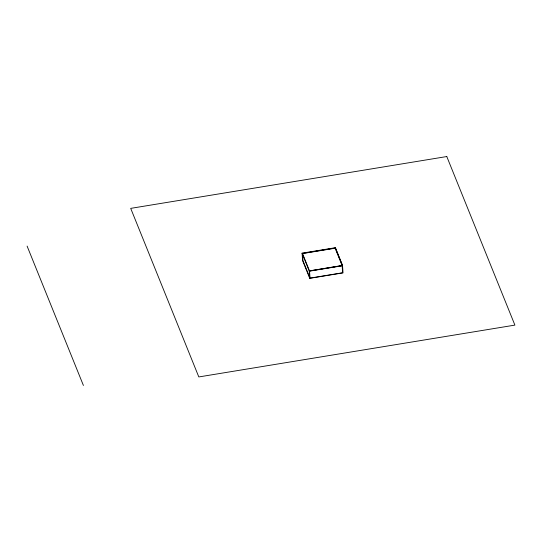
<?xml version="1.0" encoding="UTF-8"?>
<svg xmlns="http://www.w3.org/2000/svg" width="542" height="542" viewBox="0 0 542 542"><rect width="100%" height="100%" fill="white"/><g stroke="black" fill="none" stroke-linecap="round" stroke-linejoin="round"><path stroke-width="0.81" d="M302.084 253.161L335.356 247.708L342.53 265.451L343.025 272.883L309.753 278.344L302.578 260.6L302.084 253.161L309.279 271.196L342.551 265.736L335.356 247.708M302.104 253.453L335.376 247.992M302.511 253.575L335.119 248.229L342.144 265.614L342.619 272.762L310.01 278.107L309.536 270.959L302.511 253.575L302.985 260.722L309.706 277.355M342.53 265.451L309.258 270.905L309.753 278.344M309.536 270.959L342.144 265.614M27.1 246.095L83.414 385.457M446.784 156.543L130.703 208.372L198.812 376.941L514.9 325.112L446.784 156.543"/></g></svg>
